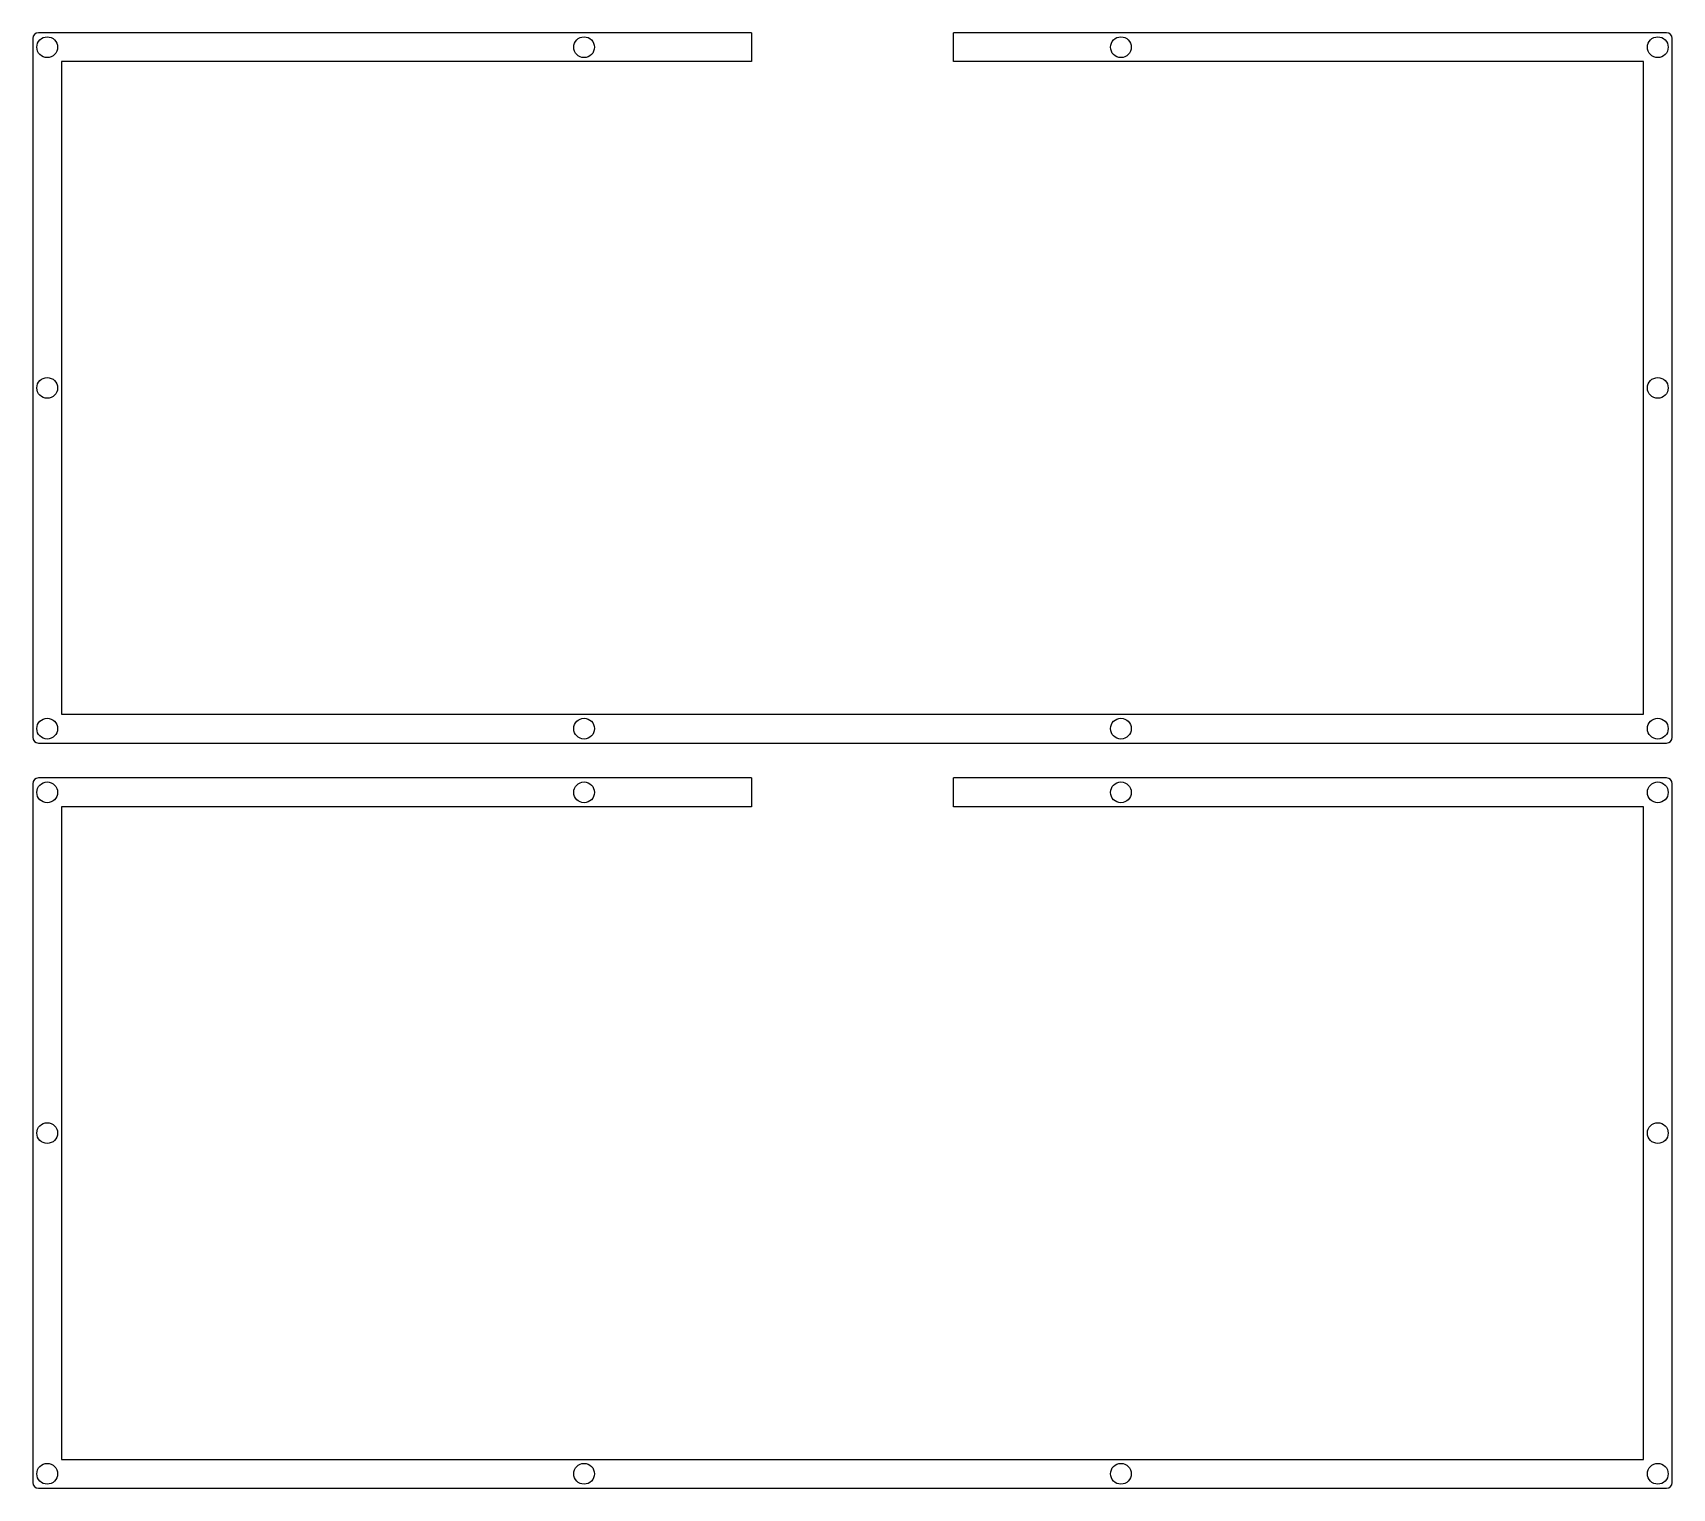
# Model space of a CAD drawing. Extents: x 67 to 351, y 22 to 274.
import ezdxf

# ---------------------------------------------------------------- set-up
doc = ezdxf.new("R2010")
doc.units = 0
doc.layers.get('0').update_dxf_attribs({"linetype": 'CONTINUOUS'})

msp = doc.modelspace()

# ---------------------------------------------------------------- linework, layer by layer
at = {"color": 7, "linetype": 'CONTINUOUS'}
for p, q in [((67.44, 272.65), (67.44, 151.65)), ((191.94, 273.65), (68.44, 273.65)), ((191.94, 273.65), (191.94, 268.65)), ((226.94, 268.65), (226.94, 273.65)), ((350.44, 273.65), (226.94, 273.65)), ((351.44, 151.65), (351.44, 272.65)), ((191.94, 268.65), (72.44, 268.65)), ((72.44, 268.65), (72.44, 155.65)), ((346.44, 268.65), (226.94, 268.65)), ((346.44, 155.65), (346.44, 268.65)), ((72.44, 155.65), (346.44, 155.65)), ((68.44, 150.65), (350.44, 150.65)), ((67.44, 143.61), (67.44, 22.61)), ((191.94, 144.61), (68.44, 144.61)), ((191.94, 144.61), (191.94, 139.61)), ((226.94, 139.61), (226.94, 144.61)), ((350.44, 144.61), (226.94, 144.61)), ((351.44, 22.61), (351.44, 143.61)), ((191.94, 139.61), (72.44, 139.61)), ((72.44, 139.61), (72.44, 26.61)), ((346.44, 139.61), (226.94, 139.61)), ((346.44, 26.61), (346.44, 139.61)), ((72.44, 26.61), (346.44, 26.61)), ((68.44, 21.61), (350.44, 21.61))]:
    msp.add_line(p, q, dxfattribs=at)
for centre in [(69.94, 271.15), (162.94, 271.15), (255.94, 271.15), (348.94, 271.15), (69.94, 212.15), (348.94, 212.15), (69.94, 153.15), (162.94, 153.15), (255.94, 153.15), (348.94, 153.15), (69.94, 142.11), (162.94, 142.11), (255.94, 142.11), (348.94, 142.11), (69.94, 83.11), (348.94, 83.11), (69.94, 24.11), (162.94, 24.11), (255.94, 24.11), (348.94, 24.11)]:
    msp.add_circle(centre, 1.8, dxfattribs=at)
for centre, start, end in [((68.44, 272.65), 90, 180), ((350.44, 272.65), 0, 90), ((68.44, 151.65), 180, 270), ((350.44, 151.65), 270, 0), ((68.44, 143.61), 90, 180), ((350.44, 143.61), 0, 90), ((68.44, 22.61), 180, 270), ((350.44, 22.61), 270, 0)]:
    msp.add_arc(centre, 1, start, end, dxfattribs=at)

doc.saveas('drawing.dxf')
